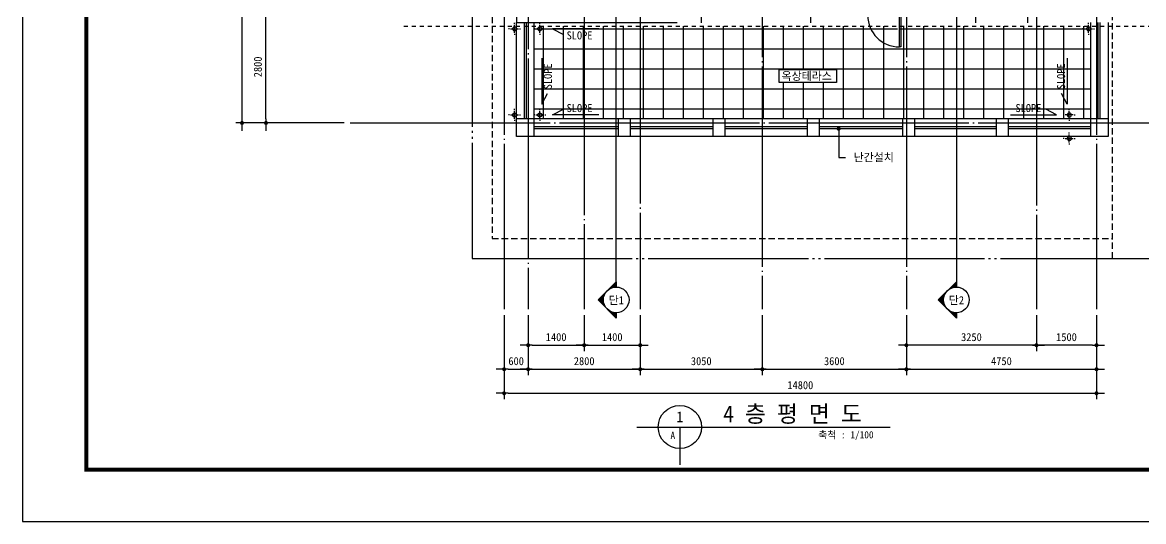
# Model space of a CAD drawing. Header units: millimetres. Extents: x 0 to 42050, y 0 to 29700.
# Drawn here: x 0 to 28011, y 0 to 12464 of the extents above; entities that cross this region are included whole.
import ezdxf
from ezdxf.enums import TextEntityAlignment as Align

# ---------------------------------------------------------------- set-up
doc = ezdxf.new("R2010")
doc.units = ezdxf.units.MM
doc.header["$LTSCALE"] = 100
for name, pattern in [('CEN', [52.3, 50, -1, 0.3, -1]), ('DIV', [44, 40, -1, 0.5, -1, 0.5, -1]), ('HID', [2, 1, -1]), ('HIDDEN', [2, 1, -1]), ('HIDDEN2', [4.7625, 3.175, -1.5875])]:
    doc.linetypes.add(name, pattern=pattern)
for name, color, linetype in [('2SEC', 2, 'Continuous'), ('CEN', 1, 'CEN'), ('COCN', 4, 'CEN'), ('COL', 2, 'Continuous'), ('ELE-2', 8, 'Continuous'), ('FIN', 6, 'Continuous'), ('HAT', 8, 'Continuous'), ('LAND', 2, 'DIV'), ('ms_sb-건축한계선', 5, 'HIDDEN'), ('RXANNOT', 6, 'Continuous'), ('RXDIM', 7, 'Continuous'), ('RXDOOR', 6, 'Continuous'), ('RXDWGTITLE', 1, 'Continuous'), ('RXLEADER', 7, 'Continuous'), ('RXSBTXT', 6, 'Continuous'), ('RXSYMBOL', 7, 'Continuous'), ('SYMBOL', 7, 'Continuous'), ('TEXT', 3, 'Continuous'), ('WAL', 3, 'Continuous'), ('WID', 4, 'Continuous'), ('WID-S', 3, 'Continuous'), ('정남', 7, 'Continuous')]:
    doc.layers.add(name, color=color, linetype=linetype)
doc.styles.add('굴림체', font='')
doc.styles.get('굴림체').set_extended_font_data('GulimChe')
doc.dimstyles.new('NDIM 100', dxfattribs={"dimscale": 100, "dimtxt": 2, "dimasz": 1, "dimexe": 1.5, "dimexo": 1.5, "dimgap": 1, "dimtad": 1, "dimdec": 0, "dimtxsty": '굴림체', "dimblk1": '_RXDOT', "dimblk2": '_RXDOT', "dimsah": 1, "dimcen": 3, "dimclrd": 6, "dimclre": 6, "dimclrt": 3, "dimazin": 3, "dimtfac": 1, "dimtdec": 0, "dimtix": 1, "dimtmove": 2, "dimatfit": 3, "dimldrblk": '_RXDOT'})

# ---------------------------------------------------------------- blocks, each defined once
blk = doc.blocks.new('A$C4838202B')
at = {"color": 2, "const_width": 2}
blk.add_lwpolyline([(32, 26), (810, 26), (810, 568), (32, 568)], close=True, dxfattribs=at)
at = {"layer": 'DEFPOINTS'}
blk.add_lwpolyline([(0, 0), (841, 0), (841, 594), (0, 594)], close=True, dxfattribs=at)
blk = doc.blocks.new('_RXDOT')
at = {"color": 0, "linetype": 'ByBlock'}
blk.add_line((-1, 0), (2, 0), dxfattribs=at)
at = {"color": 0, "linetype": 'ByBlock', "const_width": 0.5}
blk.add_lwpolyline([(-0.25, 0, 1), (0.25, 0, 1)], format="xyb", close=True, dxfattribs=at)
blk = doc.blocks.new('*D34')
at = {"layer": 'DEFPOINTS', "color": 0, "transparency": 16777216}
for p in [(6085, 12754), (8185, 12754), (8185, 9954)]:
    blk.add_point(p, dxfattribs=at)
at = {"layer": 'RXDIM', "color": 6, "lineweight": -2, "transparency": 16777216}
for p, q in [((8035, 12754), (5935, 12754)), ((6085, 10054), (6085, 12654)), ((8035, 9954), (5935, 9954))]:
    blk.add_line(p, q, dxfattribs=at)
at = {"layer": 'RXDIM', "color": 6, "lineweight": -2, "transparency": 16777216, "xscale": 100, "yscale": 100, "zscale": 100}
for p, rotation in [((6085, 12754), 90), ((6085, 9954), 270)]:
    blk.add_blockref('_RXDOT', p, dxfattribs=dict(at, rotation=rotation))
at = {"layer": 'RXDIM', "color": 3, "transparency": 16777216, "insert": (5883, 11354), "char_height": 200, "attachment_point": 5, "rotation": 90, "style": '굴림체'}
blk.add_mtext('\\A1;2800', dxfattribs=at)
blk = doc.blocks.new('*D39')
at = {"layer": 'DEFPOINTS', "color": 0, "transparency": 16777216}
for p in [(8185, 21254), (5485, 9954), (8185, 9954)]:
    blk.add_point(p, dxfattribs=at)
at = {"layer": 'RXDIM', "color": 6, "lineweight": -2, "transparency": 16777216}
for p, q in [((8035, 21254), (5335, 21254)), ((5485, 21154), (5485, 10054)), ((8035, 9954), (5335, 9954))]:
    blk.add_line(p, q, dxfattribs=at)
at = {"layer": 'RXDIM', "color": 6, "lineweight": -2, "transparency": 16777216, "xscale": 100, "yscale": 100, "zscale": 100}
for p, rotation in [((5485, 21254), 90), ((5485, 9954), 270)]:
    blk.add_blockref('_RXDOT', p, dxfattribs=dict(at, rotation=rotation))
at = {"layer": 'RXDIM', "color": 3, "transparency": 16777216, "insert": (5283, 15604), "char_height": 200, "attachment_point": 5, "rotation": 90, "style": '굴림체'}
blk.add_mtext('\\A1;11300', dxfattribs=at)
blk = doc.blocks.new('*D47')
at = {"layer": 'DEFPOINTS', "color": 0, "transparency": 16777216}
for p in [(12035, 5303), (26835, 5303), (26835, 3203)]:
    blk.add_point(p, dxfattribs=at)
at = {"layer": 'RXDIM', "color": 6, "lineweight": -2, "transparency": 16777216}
for p, q in [((12035, 5153), (12035, 3053)), ((26835, 5153), (26835, 3053)), ((12135, 3203), (26735, 3203))]:
    blk.add_line(p, q, dxfattribs=at)
at = {"layer": 'RXDIM', "color": 6, "lineweight": -2, "transparency": 16777216, "xscale": 100, "yscale": 100, "zscale": 100, "rotation": 180}
blk.add_blockref('_RXDOT', (12035, 3203), dxfattribs=at)
at = {"layer": 'RXDIM', "color": 6, "lineweight": -2, "transparency": 16777216, "xscale": 100, "yscale": 100, "zscale": 100}
blk.add_blockref('_RXDOT', (26835, 3203), dxfattribs=at)
at = {"layer": 'RXDIM', "color": 3, "transparency": 16777216, "insert": (19435, 3405), "char_height": 200, "attachment_point": 5, "style": '굴림체'}
blk.add_mtext('\\A1;14800', dxfattribs=at)
blk = doc.blocks.new('*D48')
at = {"layer": 'DEFPOINTS', "color": 0, "transparency": 16777216}
for p in [(12035, 5303), (12635, 5303), (12635, 3803)]:
    blk.add_point(p, dxfattribs=at)
at = {"layer": 'RXDIM', "color": 6, "lineweight": -2, "transparency": 16777216}
for p, q in [((12035, 5153), (12035, 3653)), ((12635, 5153), (12635, 3653)), ((12135, 3803), (12535, 3803))]:
    blk.add_line(p, q, dxfattribs=at)
at = {"layer": 'RXDIM', "color": 6, "lineweight": -2, "transparency": 16777216, "xscale": 100, "yscale": 100, "zscale": 100, "rotation": 180}
blk.add_blockref('_RXDOT', (12035, 3803), dxfattribs=at)
at = {"layer": 'RXDIM', "color": 6, "lineweight": -2, "transparency": 16777216, "xscale": 100, "yscale": 100, "zscale": 100}
blk.add_blockref('_RXDOT', (12635, 3803), dxfattribs=at)
at = {"layer": 'RXDIM', "color": 3, "transparency": 16777216, "insert": (12335, 4005), "char_height": 200, "attachment_point": 5, "style": '굴림체'}
blk.add_mtext('\\A1;600', dxfattribs=at)
blk = doc.blocks.new('*D49')
at = {"layer": 'DEFPOINTS', "color": 0, "transparency": 16777216}
for p in [(12635, 5303), (15435, 5303), (15435, 3803)]:
    blk.add_point(p, dxfattribs=at)
at = {"layer": 'RXDIM', "color": 6, "lineweight": -2, "transparency": 16777216}
for p, q in [((12635, 5153), (12635, 3653)), ((15435, 5153), (15435, 3653)), ((12735, 3803), (15335, 3803))]:
    blk.add_line(p, q, dxfattribs=at)
at = {"layer": 'RXDIM', "color": 6, "lineweight": -2, "transparency": 16777216, "xscale": 100, "yscale": 100, "zscale": 100, "rotation": 180}
blk.add_blockref('_RXDOT', (12635, 3803), dxfattribs=at)
at = {"layer": 'RXDIM', "color": 6, "lineweight": -2, "transparency": 16777216, "xscale": 100, "yscale": 100, "zscale": 100}
blk.add_blockref('_RXDOT', (15435, 3803), dxfattribs=at)
at = {"layer": 'RXDIM', "color": 3, "transparency": 16777216, "insert": (14035, 4005), "char_height": 200, "attachment_point": 5, "style": '굴림체'}
blk.add_mtext('\\A1;2800', dxfattribs=at)
blk = doc.blocks.new('*D50')
at = {"layer": 'DEFPOINTS', "color": 0, "transparency": 16777216}
for p in [(15435, 5303), (18485, 5303), (18485, 3803)]:
    blk.add_point(p, dxfattribs=at)
at = {"layer": 'RXDIM', "color": 6, "lineweight": -2, "transparency": 16777216}
for p, q in [((15435, 5153), (15435, 3653)), ((18485, 5153), (18485, 3653)), ((15535, 3803), (18385, 3803))]:
    blk.add_line(p, q, dxfattribs=at)
at = {"layer": 'RXDIM', "color": 6, "lineweight": -2, "transparency": 16777216, "xscale": 100, "yscale": 100, "zscale": 100, "rotation": 180}
blk.add_blockref('_RXDOT', (15435, 3803), dxfattribs=at)
at = {"layer": 'RXDIM', "color": 6, "lineweight": -2, "transparency": 16777216, "xscale": 100, "yscale": 100, "zscale": 100}
blk.add_blockref('_RXDOT', (18485, 3803), dxfattribs=at)
at = {"layer": 'RXDIM', "color": 3, "transparency": 16777216, "insert": (16960, 4005), "char_height": 200, "attachment_point": 5, "style": '굴림체'}
blk.add_mtext('\\A1;3050', dxfattribs=at)
blk = doc.blocks.new('*D51')
at = {"layer": 'DEFPOINTS', "color": 0, "transparency": 16777216}
for p in [(18485, 5303), (22085, 5303), (22085, 3803)]:
    blk.add_point(p, dxfattribs=at)
at = {"layer": 'RXDIM', "color": 6, "lineweight": -2, "transparency": 16777216}
for p, q in [((18485, 5153), (18485, 3653)), ((22085, 5153), (22085, 3653)), ((18585, 3803), (21985, 3803))]:
    blk.add_line(p, q, dxfattribs=at)
at = {"layer": 'RXDIM', "color": 6, "lineweight": -2, "transparency": 16777216, "xscale": 100, "yscale": 100, "zscale": 100, "rotation": 180}
blk.add_blockref('_RXDOT', (18485, 3803), dxfattribs=at)
at = {"layer": 'RXDIM', "color": 6, "lineweight": -2, "transparency": 16777216, "xscale": 100, "yscale": 100, "zscale": 100}
blk.add_blockref('_RXDOT', (22085, 3803), dxfattribs=at)
at = {"layer": 'RXDIM', "color": 3, "transparency": 16777216, "insert": (20285, 4005), "char_height": 200, "attachment_point": 5, "style": '굴림체'}
blk.add_mtext('\\A1;3600', dxfattribs=at)
blk = doc.blocks.new('*D52')
at = {"layer": 'DEFPOINTS', "color": 0, "transparency": 16777216}
for p in [(22085, 5303), (26835, 5303), (26835, 3803)]:
    blk.add_point(p, dxfattribs=at)
at = {"layer": 'RXDIM', "color": 6, "lineweight": -2, "transparency": 16777216}
for p, q in [((22085, 5153), (22085, 3653)), ((26835, 5153), (26835, 3653)), ((22185, 3803), (26735, 3803))]:
    blk.add_line(p, q, dxfattribs=at)
at = {"layer": 'RXDIM', "color": 6, "lineweight": -2, "transparency": 16777216, "xscale": 100, "yscale": 100, "zscale": 100, "rotation": 180}
blk.add_blockref('_RXDOT', (22085, 3803), dxfattribs=at)
at = {"layer": 'RXDIM', "color": 6, "lineweight": -2, "transparency": 16777216, "xscale": 100, "yscale": 100, "zscale": 100}
blk.add_blockref('_RXDOT', (26835, 3803), dxfattribs=at)
at = {"layer": 'RXDIM', "color": 3, "transparency": 16777216, "insert": (24460, 4005), "char_height": 200, "attachment_point": 5, "style": '굴림체'}
blk.add_mtext('\\A1;4750', dxfattribs=at)
blk = doc.blocks.new('*D63')
at = {"layer": 'DEFPOINTS', "color": 0, "transparency": 16777216}
for p in [(12635, 5303), (14035, 5303), (14035, 4403)]:
    blk.add_point(p, dxfattribs=at)
at = {"layer": 'RXDIM', "color": 6, "lineweight": -2, "transparency": 16777216}
for p, q in [((12635, 5153), (12635, 4253)), ((14035, 5153), (14035, 4253)), ((12735, 4403), (13935, 4403))]:
    blk.add_line(p, q, dxfattribs=at)
at = {"layer": 'RXDIM', "color": 6, "lineweight": -2, "transparency": 16777216, "xscale": 100, "yscale": 100, "zscale": 100, "rotation": 180}
blk.add_blockref('_RXDOT', (12635, 4403), dxfattribs=at)
at = {"layer": 'RXDIM', "color": 6, "lineweight": -2, "transparency": 16777216, "xscale": 100, "yscale": 100, "zscale": 100}
blk.add_blockref('_RXDOT', (14035, 4403), dxfattribs=at)
at = {"layer": 'RXDIM', "color": 3, "transparency": 16777216, "insert": (13335, 4605), "char_height": 200, "attachment_point": 5, "style": '굴림체'}
blk.add_mtext('\\A1;1400', dxfattribs=at)
blk = doc.blocks.new('*D64')
at = {"layer": 'DEFPOINTS', "color": 0, "transparency": 16777216}
for p in [(25335, 5303), (26835, 5303), (25335, 4403)]:
    blk.add_point(p, dxfattribs=at)
at = {"layer": 'RXDIM', "color": 6, "lineweight": -2, "transparency": 16777216}
for p, q in [((25335, 5153), (25335, 4253)), ((26835, 5153), (26835, 4253)), ((26735, 4403), (25435, 4403))]:
    blk.add_line(p, q, dxfattribs=at)
at = {"layer": 'RXDIM', "color": 6, "lineweight": -2, "transparency": 16777216, "xscale": 100, "yscale": 100, "zscale": 100, "rotation": 180}
blk.add_blockref('_RXDOT', (25335, 4403), dxfattribs=at)
at = {"layer": 'RXDIM', "color": 6, "lineweight": -2, "transparency": 16777216, "xscale": 100, "yscale": 100, "zscale": 100}
blk.add_blockref('_RXDOT', (26835, 4403), dxfattribs=at)
at = {"layer": 'RXDIM', "color": 3, "transparency": 16777216, "insert": (26085, 4605), "char_height": 200, "attachment_point": 5, "style": '굴림체'}
blk.add_mtext('\\A1;1500', dxfattribs=at)
blk = doc.blocks.new('*D65')
at = {"layer": 'DEFPOINTS', "color": 0, "transparency": 16777216}
for p in [(22085, 5303), (25335, 5303), (22085, 4403)]:
    blk.add_point(p, dxfattribs=at)
at = {"layer": 'RXDIM', "color": 6, "lineweight": -2, "transparency": 16777216}
for p, q in [((22085, 5153), (22085, 4253)), ((25335, 5153), (25335, 4253)), ((25235, 4403), (22185, 4403))]:
    blk.add_line(p, q, dxfattribs=at)
at = {"layer": 'RXDIM', "color": 6, "lineweight": -2, "transparency": 16777216, "xscale": 100, "yscale": 100, "zscale": 100, "rotation": 180}
blk.add_blockref('_RXDOT', (22085, 4403), dxfattribs=at)
at = {"layer": 'RXDIM', "color": 6, "lineweight": -2, "transparency": 16777216, "xscale": 100, "yscale": 100, "zscale": 100}
blk.add_blockref('_RXDOT', (25335, 4403), dxfattribs=at)
at = {"layer": 'RXDIM', "color": 3, "transparency": 16777216, "insert": (23710, 4605), "char_height": 200, "attachment_point": 5, "style": '굴림체'}
blk.add_mtext('\\A1;3250', dxfattribs=at)
blk = doc.blocks.new('*D67')
at = {"layer": 'DEFPOINTS', "color": 0, "transparency": 16777216}
for p in [(14035, 5303), (15435, 5303), (15435, 4403)]:
    blk.add_point(p, dxfattribs=at)
at = {"layer": 'RXDIM', "color": 6, "lineweight": -2, "transparency": 16777216}
for p, q in [((14035, 5153), (14035, 4253)), ((15435, 5153), (15435, 4253)), ((14135, 4403), (15335, 4403))]:
    blk.add_line(p, q, dxfattribs=at)
at = {"layer": 'RXDIM', "color": 6, "lineweight": -2, "transparency": 16777216, "xscale": 100, "yscale": 100, "zscale": 100, "rotation": 180}
blk.add_blockref('_RXDOT', (14035, 4403), dxfattribs=at)
at = {"layer": 'RXDIM', "color": 6, "lineweight": -2, "transparency": 16777216, "xscale": 100, "yscale": 100, "zscale": 100}
blk.add_blockref('_RXDOT', (15435, 4403), dxfattribs=at)
at = {"layer": 'RXDIM', "color": 3, "transparency": 16777216, "insert": (14735, 4605), "char_height": 200, "attachment_point": 5, "style": '굴림체'}
blk.add_mtext('\\A1;1400', dxfattribs=at)
blk = doc.blocks.new('ertkjelrky')
at = {"layer": 'LAND'}
blk.add_lwpolyline([(17000, -3536), (13464, 0), (0, 0), (0, -15436), (0, -16083), (17000, -16083)], close=True, dxfattribs=at)
at = {"layer": 'ms_sb-건축한계선', "linetype": 'HIDDEN2', "ltscale": 0.5}
for points in [[(16000, -16083), (16000, -3950), (13050, -1000), (0, -1000)], [(500, -1000), (500, -15583), (16000, -15583)]]:
    blk.add_lwpolyline(points, dxfattribs=at)
blk = doc.blocks.new('2800RKEJTRLY')
at = {"layer": 'ELE-2'}
for p, q in [((750, -300), (750, 300)), ((2050, -300), (2050, 300)), ((2740, 100), (60, 100)), ((2740, 84), (60, 84)), ((2740, 50), (60, 50)), ((2740, 16), (60, 16)), ((60, 0), (2740, 0)), ((2740, -16), (60, -16)), ((2740, -50), (60, -50)), ((2740, -84), (60, -84)), ((2740, -100), (60, -100))]:
    blk.add_line(p, q, dxfattribs=at)
at = {"layer": 'FIN'}
for centre, radius, start, end in [((5, -103), 5.67, 28.0725, 151.9275), ((2795, -103), 5.74, 29.365, 150.635)]:
    blk.add_arc(centre, radius, start, end, dxfattribs=at)
at = {"layer": 'WID'}
for p, q in [((710, 70), (130, 70)), ((710, 64), (130, 64)), ((2010, 36), (790, 36)), ((2010, 30), (790, 30)), ((2090, 70), (2670, 70)), ((2090, 64), (2670, 64)), ((710, -30), (130, -30)), ((710, -36), (130, -36)), ((2010, -64), (790, -64)), ((2010, -70), (790, -70)), ((2090, -30), (2670, -30)), ((2090, -36), (2670, -36))]:
    blk.add_line(p, q, dxfattribs=at)
at = {"layer": 'WID-S'}
for p, q in [((45, 50), (60, 50)), ((2755, 50), (2740, 50)), ((45, -50), (60, -50)), ((2755, -50), (2740, -50))]:
    blk.add_line(p, q, dxfattribs=at)
for points in [[(60, 84), (60, 100), (60, 100), (60, 100), (60, 100), (60, 100), (10, 100), (10, 100), (10, 100), (10, 100), (10, 100), (10, 0), (60, 0), (60, 16), (45, 16), (45, 84)], [(60, -16), (60, 0), (60, 0), (60, 0), (60, 0), (60, 0), (10, 0), (10, 0), (10, 0), (10, 0), (10, 0), (10, -100), (60, -100), (60, -84), (45, -84), (45, -16)], [(57, 87), (57, 97), (57, 97), (57, 97), (57, 97), (57, 97), (13, 97), (13, 97), (13, 97), (13, 97), (13, 97), (13, 3), (57, 3), (57, 13), (42, 13), (42, 87)], [(130, 52), (130, 82), (50, 82), (50, 52)], [(127, 55), (127, 79), (53, 79), (53, 55)], [(710, 52), (710, 82), (790, 82), (790, 52)], [(710, 18), (710, 48), (790, 48), (790, 18)], [(713, 55), (713, 79), (787, 79), (787, 55)], [(713, 21), (713, 45), (787, 45), (787, 21)], [(2090, 52), (2090, 82), (2010, 82), (2010, 52)], [(2090, 18), (2090, 48), (2010, 48), (2010, 18)], [(2087, 55), (2087, 79), (2013, 79), (2013, 55)], [(2087, 21), (2087, 45), (2013, 45), (2013, 21)], [(2670, 52), (2670, 82), (2750, 82), (2750, 52)], [(2673, 55), (2673, 79), (2747, 79), (2747, 55)], [(2740, 84), (2740, 100), (2740, 100), (2740, 100), (2740, 100), (2740, 100), (2790, 100), (2790, 100), (2790, 100), (2790, 100), (2790, 100), (2790, 0), (2740, 0), (2740, 16), (2755, 16), (2755, 84)], [(2740, -16), (2740, 0), (2740, 0), (2740, 0), (2740, 0), (2740, 0), (2790, 0), (2790, 0), (2790, 0), (2790, 0), (2790, 0), (2790, -100), (2740, -100), (2740, -84), (2755, -84), (2755, -16)], [(2743, 87), (2743, 97), (2743, 97), (2743, 97), (2743, 97), (2743, 97), (2787, 97), (2787, 97), (2787, 97), (2787, 97), (2787, 97), (2787, 3), (2743, 3), (2743, 13), (2758, 13), (2758, 87)], [(57, -13), (57, -3), (57, -3), (57, -3), (57, -3), (57, -3), (13, -3), (13, -3), (13, -3), (13, -3), (13, -3), (13, -97), (57, -97), (57, -87), (42, -87), (42, -13)], [(130, -48), (130, -18), (50, -18), (50, -48)], [(127, -45), (127, -21), (53, -21), (53, -45)], [(710, -48), (710, -18), (790, -18), (790, -48)], [(710, -82), (710, -52), (790, -52), (790, -82)], [(713, -45), (713, -21), (787, -21), (787, -45)], [(713, -79), (713, -55), (787, -55), (787, -79)], [(2090, -48), (2090, -18), (2010, -18), (2010, -48)], [(2090, -82), (2090, -52), (2010, -52), (2010, -82)], [(2087, -45), (2087, -21), (2013, -21), (2013, -45)], [(2087, -79), (2087, -55), (2013, -55), (2013, -79)], [(2670, -48), (2670, -18), (2750, -18), (2750, -48)], [(2673, -45), (2673, -21), (2747, -21), (2747, -45)], [(2743, -13), (2743, -3), (2743, -3), (2743, -3), (2743, -3), (2743, -3), (2787, -3), (2787, -3), (2787, -3), (2787, -3), (2787, -3), (2787, -97), (2743, -97), (2743, -87), (2758, -87), (2758, -13)]]:
    blk.add_lwpolyline(points, close=True, dxfattribs=at)
blk = doc.blocks.new('RD')
for p, q in [((-1.25, 0), (-1.5, 0)), ((-1, 0), (1, 0)), ((0, 1.25), (0, 1.5)), ((0, 1), (0, -1)), ((1.25, 0), (1.5, 0)), ((0, -1.25), (0, -1.5))]:
    blk.add_line(p, q)
blk.add_circle((0, 0), 0.5)
blk = doc.blocks.new('단면표시')
at = {"layer": '2SEC', "color": 2}
blk.add_lwpolyline([(54172, 16194), (54062, 16194), (54439, 16571), (54816, 16194), (54706, 16194)], dxfattribs=at)
blk.add_circle((54439, 16194), 267, dxfattribs=at)
for points in [[(54172, 16194), (54062, 16194), (54193, 16296), (54250, 16382)], [(54439, 16460), (54439, 16571), (54337, 16440), (54250, 16382)], [(54439, 16460), (54439, 16571), (54541, 16440), (54627, 16382)], [(54706, 16194), (54816, 16194), (54685, 16296), (54627, 16382)]]:
    blk.add_solid(points, dxfattribs=at)
blk = doc.blocks.new('eksdua')
at = {"layer": '2SEC'}
for points in [[(0, 7165), (-479, 7165), (0, 6930)], [(8500, 7165), (8021, 7165), (8500, 6930)], [(15176, 0), (15176, -479), (14941, 0)]]:
    blk.add_hatch(color=256, dxfattribs=at).paths.add_polyline_path(points)
blk.add_line((15176, 0), (-4587, 0), dxfattribs=at)
for points in [[(0, -12098), (0, 7165), (-479, 7165), (0, 6930)], [(8500, 7165), (8021, 7165), (8500, 6930)], [(8500, 7165), (8500, -12098)], [(15176, 0), (15176, -479), (14941, 0)]]:
    blk.add_lwpolyline(points, dxfattribs=at)
at = {"layer": '2SEC', "yscale": 1.200000000000727}
for p, xscale, zscale, rotation in [((-70233, 19432), -1.200000000004365, 1.199999999999999, 180), ((19432, -77745), 1.200000000000727, 1.200000000000727, 90), ((27932, -77745), 1.200000000000727, 1.200000000000727, 90)]:
    blk.add_blockref('단면표시', p, dxfattribs=dict(at, xscale=xscale, zscale=zscale, rotation=rotation))
at = {"layer": 'RXANNOT', "color": 3, "style": '굴림체'}
for s, p in [('단3', (-4907, 0)), ('단1', (0, -12418)), ('단2', (8500, -12418))]:
    blk.add_text(s, height=200, dxfattribs=at).set_placement(p, align=Align.MIDDLE)
blk = doc.blocks.new('*B71', base_point=(20393, 9809))
at = {"layer": 'RXLEADER', "color": 6, "const_width": 50}
blk.add_lwpolyline([(20393, 9834, 1), (20393, 9784, 1)], format="xyb", close=True, dxfattribs=at)
at = {"layer": 'RXLEADER', "color": 6}
blk.add_lwpolyline([(20393, 9759), (20393, 9095), (20567, 9095)], dxfattribs=at)
at = {"layer": 'RXANNOT', "color": 3, "style": '굴림체'}
blk.add_text('난간설치', height=200, dxfattribs=at).set_placement((20767, 9095), align=Align.MIDDLE_LEFT)

msp = doc.modelspace()

# ---------------------------------------------------------------- hatches: boundary and pattern name
at = {"layer": 'HAT'}
h = msp.add_hatch(dxfattribs=at)
h.set_pattern_fill('NET', color=256, scale=500, style=0)
h.set_pattern_definition([(0, (-23482.77, 16303.73), (0, 500), []), (90, (-23482.77, 16303.73), (-500, 3e-14), [])])
h.paths.add_polyline_path([(21860.2, 12374), (21117, 12374, 0.3162148), (21860.2, 11851.7)], flags=17)
h.paths.add_polyline_path([(12785.2, 12374), (12785.2, 10053.7), (20638.2, 10053.7), (20233, 10965.9), (18855.6, 10965.9), (18855.6, 11285.9), (20090.9, 11285.9), (19607.6, 12374)])
edge = h.paths.add_edge_path()
edge.add_line((20638.2, 10053.7), (26685.2, 10053.7))
edge.add_line((26685.2, 10053.7), (26685.2, 12374))
edge.add_line((26685.2, 12374), (21900.2, 12374))
edge.add_line((21900.2, 12374), (21900.2, 11851.7))
edge.add_line((21900.2, 11851.7), (21860.2, 11851.7))
edge.add_arc((21860.2, 12641.7), 790, 199.80911, 270, ccw=False)
edge.add_line((21117, 12374), (19607.6, 12374))
edge.add_line((19607.6, 12374), (20090.9, 11285.9))
edge.add_line((20090.9, 11285.9), (20291.3, 11285.9))
edge.add_line((20291.3, 11285.9), (20291.3, 10965.9))
edge.add_line((20291.3, 10965.9), (20233, 10965.9))
edge.add_line((20233, 10965.9), (20638.2, 10053.7))

# ---------------------------------------------------------------- linework, layer by layer
for p, q in [((12345.2, 9613.7), (12345.2, 12463.7)), ((12785.2, 9613.7), (12785.2, 12463.7)), ((26685.2, 12463.7), (26685.2, 10053.7)), ((27125.2, 12463.7), (27125.2, 9613.7)), ((12785.2, 10053.7), (12345.2, 10053.7)), ((27125.2, 10053.7), (12785.2, 10053.7)), ((14885.2, 10053.7), (14885.2, 9613.7)), ((15185.2, 10053.7), (15185.2, 9613.7)), ((17245.2, 10053.7), (17245.2, 9613.7)), ((17545.2, 10053.7), (17545.2, 9613.7)), ((19605.2, 10053.7), (19605.2, 9613.7)), ((19905.2, 10053.7), (19905.2, 9613.7)), ((21985.2, 10053.7), (21985.2, 9613.7)), ((22285.2, 10053.7), (22285.2, 9613.7)), ((24325.2, 10053.7), (24325.2, 9613.7)), ((24625.2, 10053.7), (24625.2, 9613.7)), ((26685.2, 10053.7), (26685.2, 9613.7)), ((27125.2, 9613.7), (12345.2, 9613.7))]:
    msp.add_line(p, q)
msp.add_lwpolyline([(37500, 28400), (1600, 28400), (1600, 1300), (37500, 1300)], close=True)
for points in [[(14398.3, 12303.7), (13243.1, 12303.7), (13516.5, 12158.5)], [(12977.1, 11575), (12977.1, 10419.7), (13122.3, 10693.1)], [(26105.2, 11575), (26105.2, 10419.7), (25960, 10693.1)], [(14398.3, 10153.7), (13243.1, 10153.7), (13516.5, 10298.9)], [(24684, 10153.7), (25839.2, 10153.7), (25565.8, 10298.9)]]:
    msp.add_lwpolyline(points)
at = {"color": 6}
msp.add_lwpolyline([(18905.6, 10965.9), (18905.6, 11285.9), (20341.3, 11285.9), (20341.3, 10965.9)], close=True, dxfattribs=at)
at = {"layer": 'CEN'}
for p, q in [((26835.2, 25118.5), (26835.2, 5302.5)), ((25335.2, 18120.3), (25335.2, 5302.5)), ((8185.2, 9953.7), (31357.6, 9953.7))]:
    msp.add_line(p, q, dxfattribs=at)
for points in [[(12035.2, 25118.5), (12035.2, 5302.5)], [(12035.2, 25118.5), (12035.2, 5302.5)], [(15435.2, 18172.2), (15435.2, 5302.5)], [(14035.2, 17882.2), (14035.2, 5302.5)], [(12635.2, 16792.7), (12635.2, 5302.5)], [(18485.2, 16592.7), (18485.2, 5302.5)], [(22085.2, 16592.7), (22085.2, 5302.5)]]:
    msp.add_lwpolyline(points, dxfattribs=at)
at = {"layer": 'COCN'}
for p, q in [((12540.2, 10053.7), (12540.2, 12463.7)), ((12590.2, 10053.7), (12590.2, 12463.7)), ((26880.2, 10053.7), (26880.2, 12463.7)), ((26930.2, 10053.7), (26930.2, 12463.7)), ((14885.2, 9858.7), (12785.2, 9858.7)), ((14885.2, 9808.7), (12785.2, 9808.7)), ((17245.2, 9858.7), (15185.2, 9858.7)), ((17245.2, 9808.7), (15185.2, 9808.7)), ((19605.2, 9858.7), (17545.2, 9858.7)), ((19605.2, 9808.7), (17545.2, 9808.7)), ((21985.2, 9858.7), (19905.2, 9858.7)), ((21985.2, 9808.7), (19905.2, 9808.7)), ((24325.2, 9858.7), (22285.2, 9858.7)), ((24325.2, 9808.7), (22285.2, 9808.7)), ((26685.2, 9858.7), (24625.2, 9858.7)), ((26685.2, 9808.7), (24625.2, 9808.7))]:
    msp.add_line(p, q, dxfattribs=at)
at = {"layer": 'ELE-2'}
for p, q in [((16960.2, 13053.7), (16960.2, 12453.7)), ((19685.2, 13053.7), (19685.2, 12453.7))]:
    msp.add_line(p, q, dxfattribs=at)
at = {"layer": 'RXDOOR'}
msp.add_lwpolyline([(21950.2, 12641.7), (21950.2, 11851.7), (21910.2, 11851.7), (21910.2, 12641.7)], close=True, dxfattribs=at)
at = {"layer": 'RXDOOR', "color": 7}
msp.add_arc((21910.2, 12641.7), 790, 180, 270, dxfattribs=at)
at = {"layer": 'RXSYMBOL', "color": 2}
for p, q in [((15346.7, 2361.3), (21676.3, 2361.3)), ((16426.7, 2361.3), (16426.7, 1420.8))]:
    msp.add_line(p, q, dxfattribs=at)
msp.add_circle((16426.7, 2361.3), 540, dxfattribs=at)
at = {"layer": 'WAL'}
for p, q in [((12345.2, 12953.7), (12345.2, 12463.7)), ((12345.2, 12463.7), (16360.2, 12463.7))]:
    msp.add_line(p, q, dxfattribs=at)
at = {"layer": '정남', "linetype": 'HID'}
msp.add_line((9527.6, 12374), (31357.6, 12374), dxfattribs=at)

# ---------------------------------------------------------------- block references
at = {"xscale": 50, "yscale": 50, "zscale": 50}
msp.add_blockref('A$C4838202B', (0, 0), dxfattribs=at)
at = {"layer": '2SEC'}
msp.add_blockref('eksdua', (14835.2, 17953.7), dxfattribs=at)
at = {"layer": 'COL', "xscale": -1, "rotation": 180}
msp.add_blockref('2800RKEJTRLY', (23060.2, 12753.7), dxfattribs=at)
at = {"layer": 'RXLEADER', "color": 6}
msp.add_blockref('*B71', (20393.4, 9808.7), dxfattribs=at)
at = {"layer": 'SYMBOL', "yscale": 100, "zscale": 100}
for p, xscale, rotation in [((12295.2, 12303.7), 100, 90), ((12927.1, 12303.7), 100, 90), ((26635.2, 12303.7), 100, 90), ((12295.2, 10153.7), 100, 90), ((12927.1, 10153.7), 100, 90), ((26155.2, 10153.7), -100, 270), ((26155.2, 9563.7), 100, 90)]:
    msp.add_blockref('RD', p, dxfattribs=dict(at, xscale=xscale, rotation=rotation))
at = {"layer": 'WAL'}
msp.add_blockref('ertkjelrky', (11235.2, 22653.7), dxfattribs=at)

# ---------------------------------------------------------------- texts
at = {"layer": 'RXDWGTITLE', "color": 3, "style": '굴림체'}
msp.add_text('4 층 평 면 도', height=420, dxfattribs=at).set_placement((17506.7, 2481.3))
at = {"layer": 'RXSBTXT', "color": 3, "style": '굴림체'}
msp.add_text('1', height=270, dxfattribs=at).set_placement((16426.7, 2481.3), align=Align.CENTER)
msp.add_text('A', height=180, dxfattribs=at).set_placement((16306.7, 2241.3), align=Align.TOP_RIGHT)
msp.add_text('축척 : 1/100 ', height=180, dxfattribs=at).set_placement((19883.2, 2076.6))
at = {"layer": 'TEXT', "style": '굴림체'}
for s, p in [('SLOPE', (13596.1, 12140.4)), ('옥상테라스', (18965.6, 11125.9)), ('SLOPE', (13596.1, 10325.7)), ('SLOPE', (24809.9, 10325.7))]:
    msp.add_text(s, height=200, dxfattribs=at).set_placement(p, align=Align.MIDDLE_LEFT)
for p in [(13127.5, 10794), (25950, 10794)]:
    msp.add_text('SLOPE', height=200, rotation=90, dxfattribs=at).set_placement(p, align=Align.MIDDLE_LEFT)

# ---------------------------------------------------------------- dimensions: what is measured, and where the dimension line sits
at = {"layer": 'RXDIM'}
for base, p1, p2, picture, middle in [((5485.2, 9953.7), (8185.2, 21253.7), (8185.2, 9953.7), '*D39', (5282.6, 15603.7)), ((6085.2, 12753.7), (8185.2, 9953.7), (8185.2, 12753.7), '*D34', (5883, 11353.7))]:
    dim = msp.add_linear_dim(base=base, p1=p1, p2=p2, angle=90, dimstyle='NDIM 100', dxfattribs=at)
    dim.commit()
    dim.dimension.update_dxf_attribs({"geometry": picture, "text_midpoint": middle})
for base, p1, p2, picture, middle in [((26835.2, 3202.5), (12035.2, 5302.5), (26835.2, 5302.5), '*D47', (19435.2, 3405.2)), ((12635.2, 3802.5), (12035.2, 5302.5), (12635.2, 5302.5), '*D48', (12335.2, 4004.8)), ((15435.2, 3802.5), (12635.2, 5302.5), (15435.2, 5302.5), '*D49', (14035.2, 4004.8)), ((14035.2, 4402.5), (12635.2, 5302.5), (14035.2, 5302.5), '*D63', (13335.2, 4605.2)), ((15435.2, 4402.5), (14035.2, 5302.5), (15435.2, 5302.5), '*D67', (14735.2, 4605.2)), ((18485.2, 3802.5), (15435.2, 5302.5), (18485.2, 5302.5), '*D50', (16960.2, 4004.8)), ((22085.2, 3802.5), (18485.2, 5302.5), (22085.2, 5302.5), '*D51', (20285.2, 4004.8)), ((26835.2, 3802.5), (22085.2, 5302.5), (26835.2, 5302.5), '*D52', (24460.2, 4005.2)), ((22085.2, 4402.5), (25335.2, 5302.5), (22085.2, 5302.5), '*D65', (23710.2, 4604.8)), ((25335.2, 4402.5), (26835.2, 5302.5), (25335.2, 5302.5), '*D64', (26085.2, 4605.2))]:
    dim = msp.add_linear_dim(base=base, p1=p1, p2=p2, dimstyle='NDIM 100', dxfattribs=at)
    dim.commit()
    dim.dimension.update_dxf_attribs({"geometry": picture, "text_midpoint": middle})

doc.saveas('drawing.dxf')
